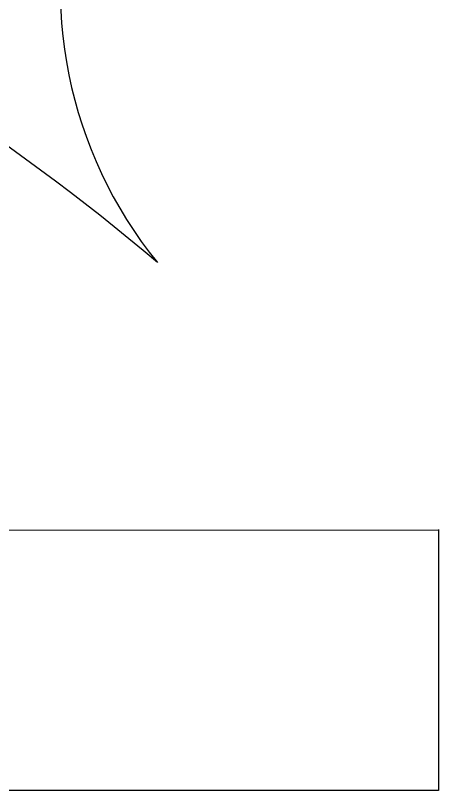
# Model space of a CAD drawing. Header units: millimetres. Extents: x -17017 to 2697, y 1903 to 18260.
# Drawn here: x -16961.233 to -16960.584, y 18234.954 to 18236.145 of the extents above; entities that cross this region are included whole.
import ezdxf

# ---------------------------------------------------------------- set-up
doc = ezdxf.new("R2010")
doc.units = ezdxf.units.MM
doc.linetypes.add('0', pattern=[0])
doc.layers.add('1', color=7, linetype='Continuous')
doc.layers.add('55', color=7, linetype='Continuous')

msp = doc.modelspace()

# ---------------------------------------------------------------- linework, layer by layer
at = {"layer": '1', "color": 7, "linetype": 'Continuous'}
msp.add_lwpolyline([(-16970.6992, 18235.3534), (-16960.5836, 18235.3565)], dxfattribs=at)
at = {"layer": '1', "linetype": '0'}
for centre, radius, start, end in [((-16960.496, 18236.1872), 0.6682, 108.7676, 219.0566), ((-16963.1779, 18233.2185), 3.342, 49.6664, 80.9192)]:
    msp.add_arc(centre, radius, start, end, dxfattribs=at)
at = {"layer": '55', "linetype": 'ByBlock'}
for p, q in [((-16960.5836, 18235.3567), (-16960.5836, 18234.9567)), ((-16960.5836, 18234.9567), (-16969.8981, 18234.9537))]:
    msp.add_line(p, q, dxfattribs=at)

doc.saveas('drawing.dxf')
